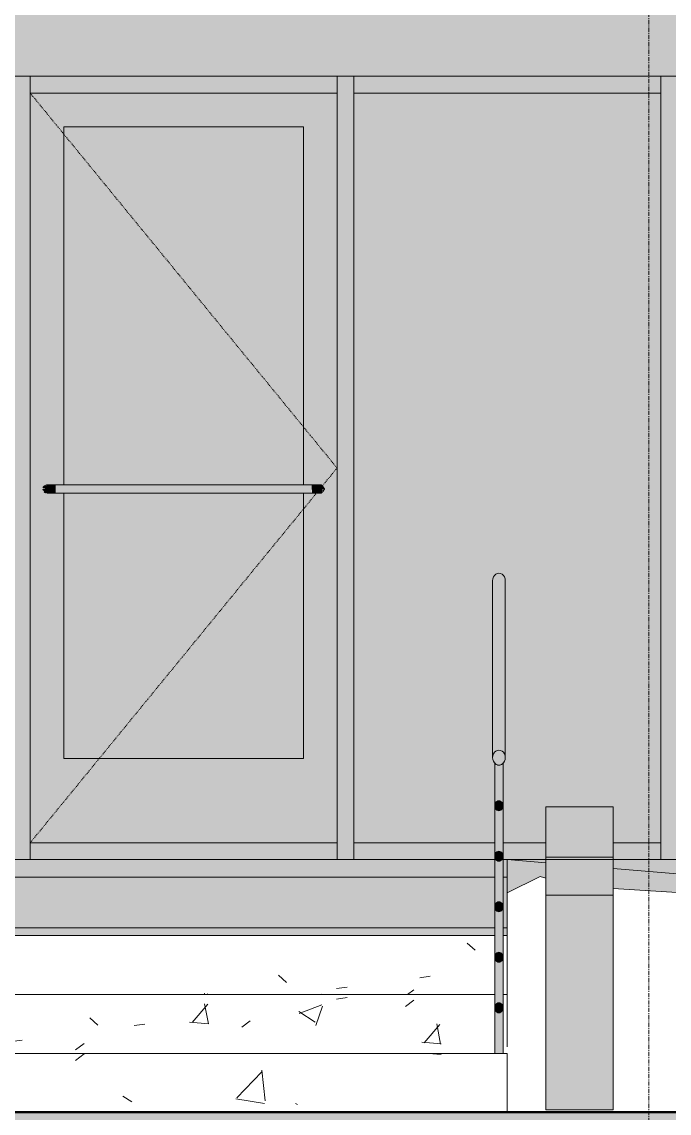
# Model space of a CAD drawing. Header units: inches. Extents: x 1750 to 8392, y -264 to 660.
# Drawn here: x 5648.3 to 5725.1, y -30.1 to 99.5 of the extents above; entities that cross this region are included whole.
import ezdxf

# ---------------------------------------------------------------- set-up
doc = ezdxf.new("R2010")
doc.units = ezdxf.units.IN
doc.header["$MEASUREMENT"] = 0
doc.linetypes.add('Dash 1_16_', pattern=[0.125, 0.0625, -0.0625])
doc.linetypes.add('Grid Line 1_2_', pattern=[0.875, 0.5, -0.125, 0.125, -0.125])
for name, color, linetype, lineweight in [('0-4', 50, 'Continuous', 5), ('A-DOOR-3', 31, 'Continuous', 9), ('A-DOOR-4', 31, 'Dash 1_16_', 9), ('A-DOOR-FRAM', 31, 'Continuous', 9), ('A-DOOR-GLAZ', 31, 'Continuous', 9), ('A-FLOR-3', 192, 'Continuous', 5), ('A-FLOR-4', 192, 'Continuous', 9), ('A-FLOR-HRAL', 11, 'Continuous', 9), ('A-FLOR-LEVL-1', 51, 'Grid Line 1_2_', 9), ('A-GLAZ-CURT', 52, 'Continuous', 9), ('A-GLAZ-CWMG', 51, 'Continuous', 9), ('A-WALL-2', 113, 'Continuous', 9), ('A-WALL-PATT-1', 111, 'Continuous', 9), ('C-BLDG-PADS-1', 254, 'Continuous', 5), ('C-BLDG-PADS-2', 7, 'Continuous', 9), ('C-TOPO', 7, 'Continuous', 9), ('C-TOPO-1', 250, 'Continuous', 50), ('E-LITE-EQPM', 33, 'Continuous', 9), ('S-FNDN', 32, 'Continuous', 13), ('S-FNDN-1', 32, 'Continuous', 9), ('S-GRID-1', 1, 'Grid Line 1_2_', 9), ('S-STRS', 31, 'Continuous', 9)]:
    doc.layers.add(name, color=color, linetype=linetype, lineweight=lineweight)

# ---------------------------------------------------------------- blocks, each defined once
blk = doc.blocks.new('CTR  - Topography_rvt-2-BUILDING ELEVATION - NORTH')
at = {"layer": 'C-BLDG-PADS-1'}
h = blk.add_hatch(color=256, dxfattribs=at)
h.paths.add_polyline_path([(-11084.93, -21.22), (-11068.59, -20), (-11061.11, -20.3), (-11061.11, -19.81), (-11123.99, -14.58), (-11089.66, -20.42)], flags=0)
h.paths.add_polyline_path([(-11171.57, -10.61), (-11286.42, -1.05), (-11286.42, -3.43), (-11200.11, -9), (-11176.01, -10.36)], flags=0)
h.paths.add_polyline_path([(-11298.99, -3.96), (-11295.09, -2), (-11294.42, -2.2), (-11294.42, -0.38), (-11299.01, 0), (-11298.99, -3.95)], flags=0)
at = {"layer": 'C-TOPO'}
h = blk.add_hatch(dxfattribs=at)
h.set_pattern_fill('FP_53', color=256, style=0, pattern_type=2)
h.set_pattern_definition([(0, (12, 0), (24, 24), [24, -24]), (0, (12, 9), (24, 24), [24, -24]), (0, (12, 18), (24, 24), [24, -24]), (90, (15, 21), (-24, 24), [24, -24]), (90, (24, 21), (-24, 24), [24, -24]), (90, (33, 21), (-24, 24), [24, -24])])
h.paths.add_polyline_path([(-12266.32, -206.56), (-9756.5, -206.56), (-9756.5, -5.97), (-9850.93, -12.8), (-9884.03, -18), (-9993.08, -25.01), (-10043.15, -28.41), (-10085.62, -27.08), (-10085.62, -27.08), (-10090.52, -26.93), (-10093.89, -27.25), (-10098.38, -27.25), (-10127.62, -30), (-10150.81, -29.98), (-10171.39, -29.95), (-10408.3, -27.43), (-10466.25, -27.56), (-10486.95, -27.6), (-10517.54, -27.24), (-10526.34, -27.22), (-10534.89, -27.12), (-10585.35, -27.54), (-10642.59, -27.26), (-10678.15, -26.98), (-10823.04, -29.95), (-10880.28, -30), (-12280.07, -30), (-12280.07, -206.56), (-12266.59, -206.56)], flags=0)
at = {"layer": 'C-BLDG-PADS-2'}
for p, q in [((-11299.01, 0), (-11294.42, -0.38)), ((-11299.01, -1.5), (-11299.01, 0)), ((-11286.42, -1.05), (-11171.57, -10.61))]:
    blk.add_line(p, q, dxfattribs=at)
at = {"layer": 'C-TOPO'}
for p, q in [((-11298.99, -3.96), (-11295.09, -2)), ((-11294.42, -2.2), (-11295.09, -2)), ((-11286.42, -3.43), (-11200.11, -9)), ((-11299.01, -26.48), (-11299.01, -30)), ((-11299.01, -30), (-11299.01, -26.48)), ((-11277.55, -30), (-11369.99, -30)), ((-11332.61, -29.93), (-11332.71, -30))]:
    blk.add_line(p, q, dxfattribs=at)
at = {"layer": 'C-TOPO-1'}
blk.add_line((-11277.55, -30), (-11369.99, -30), dxfattribs=at)
blk = doc.blocks.new('CTR - 1st Phase - Common Walls_rvt-2-BUILDING ELEVATION - NORTH')
at = {"layer": 'A-FLOR-LEVL-1'}
for p, q in [((-12376.81, 0), (-9659.78, 0)), ((-12376.81, -30), (-9659.78, -30))]:
    blk.add_line(p, q, dxfattribs=at)
blk = doc.blocks.new('CTR - 1st Phase -Stairs _ Elevators_rvt-2-BUILDING ELEVATION - NORTH')
at = {"layer": 'A-FLOR-LEVL-1'}
for p, q in [((-12376.81, 0), (-9659.78, 0)), ((-12376.81, -30), (-9659.78, -30))]:
    blk.add_line(p, q, dxfattribs=at)
blk = doc.blocks.new('System Panel - Glazed-2443615-BUILDING ELEVATION - NORTH')
at = {"layer": 'A-GLAZ-CURT'}
blk.add_hatch(color=256, dxfattribs=at).paths.add_polyline_path([(-11317.19, 2), (-11300.49, 2), (-11300.52, 11.48), (-11300.64, 11.67), (-11300.71, 11.88), (-11300.74, 12.34), (-11300.71, 33.34), (-11300.64, 33.56), (-11300.42, 33.83), (-11300.24, 33.94), (-11300.1, 33.98), (-11299.88, 33.98), (-11299.68, 33.91), (-11299.54, 33.81), (-11299.46, 33.74), (-11299.34, 33.56), (-11299.26, 33.34), (-11299.24, 33.11), (-11299.26, 11.88), (-11299.34, 11.67), (-11299.49, 11.4), (-11299.49, 2), (-11294.42, 2), (-11294.42, 6.28), (-11286.42, 6.28), (-11286.42, 2), (-11280.79, 2), (-11280.79, 91), (-11317.19, 91), (-11317.19, 22.68)], flags=0)
blk = doc.blocks.new('Storefront_Entry_Door-_Single_7051 - Store Front Single Door-2468420-BUILDING ELEVATION - NORTH')
at = {"layer": 'A-DOOR-3'}
h = blk.add_hatch(color=256, dxfattribs=at)
h.paths.add_polyline_path([(-11354.04, 44.16), (-11354, 44), (-11353.96, 44), (-11354.02, 44.13)], flags=0)
h.paths.add_polyline_path([(-11353.44, 44), (-11352.59, 44), (-11352.59, 44.48), (-11353.6, 44.47), (-11353.98, 44.26), (-11354.02, 44.15), (-11353.82, 44), (-11353.45, 44)], flags=0)
h.paths.add_polyline_path([(-11354.07, 44), (-11354.04, 44.04), (-11354.07, 44.13), (-11354.09, 44)], flags=0)
for points in [[(-11323.19, 44), (-11322.19, 44), (-11322.19, 44.5), (-11352.59, 44.48), (-11352.59, 44), (-11323.87, 44)], [(-11353.59, 43.5), (-11353.1, 43.53), (-11352.59, 43.52), (-11352.59, 44), (-11354.04, 44), (-11354.04, 43.81), (-11353.94, 43.65), (-11353.91, 43.66), (-11353.63, 43.51), (-11353.6, 43.5)], [(-11352.59, 43.5), (-11322.19, 43.52), (-11322.19, 44), (-11352.59, 44), (-11352.59, 43.52)]]:
    blk.add_hatch(color=256, dxfattribs=at).paths.add_polyline_path(points, flags=0)
h = blk.add_hatch(color=256, dxfattribs=at)
h.paths.add_polyline_path([(-11320.77, 44), (-11320.73, 44), (-11320.73, 44.19), (-11320.83, 44.35), (-11320.95, 44.41), (-11320.83, 44)], flags=0)
h.paths.add_polyline_path([(-11322.03, 44), (-11320.83, 44.01), (-11320.95, 44.41), (-11321.26, 44.49), (-11321.54, 44.5), (-11322.19, 44.48), (-11322.19, 44)], flags=0)
h = blk.add_hatch(color=256, dxfattribs=at)
h.paths.add_polyline_path([(-11320.95, 43.59), (-11320.91, 43.59), (-11320.75, 43.75), (-11320.7, 43.87), (-11320.77, 44), (-11320.83, 44), (-11320.92, 43.68)], flags=0)
h.paths.add_polyline_path([(-11322.19, 43.5), (-11321.86, 43.51), (-11321.1, 43.53), (-11320.95, 43.59), (-11320.89, 44), (-11322.19, 44), (-11322.15, 43.52)], flags=0)
at = {"layer": 'A-DOOR-FRAM'}
h = blk.add_hatch(color=256, dxfattribs=at)
h.paths.add_polyline_path([(-11319.19, 2), (-11319.19, 91), (-11355.59, 91), (-11355.59, 2), (-11323.19, 2)], flags=0)
h.paths.add_polyline_path([(-11353.92, 43.66), (-11353.94, 43.98), (-11353.92, 43.67)], flags=0)
h.paths.add_polyline_path([(-11354.04, 44.16), (-11353.91, 44), (-11353.92, 44.04), (-11354.02, 44.15)], flags=0)
h.paths.add_polyline_path([(-11333.73, 12), (-11351.59, 12), (-11351.59, 43.5), (-11353.74, 43.53), (-11354.04, 43.79), (-11354.07, 43.87), (-11354.09, 44), (-11354.04, 44.06), (-11354.04, 44.16), (-11353.88, 44.38), (-11353.77, 44.41), (-11353.75, 44.39), (-11353.59, 44.48), (-11352.59, 44.5), (-11351.59, 44.5), (-11351.59, 87), (-11323.19, 87), (-11323.19, 44.5), (-11321.09, 44.46), (-11320.82, 44.34), (-11320.7, 44.13), (-11320.73, 44), (-11320.73, 43.81), (-11320.83, 43.65), (-11321.01, 43.57), (-11321.27, 43.51), (-11321.53, 43.5), (-11322.19, 43.5), (-11323.19, 43.5), (-11323.19, 12)], flags=0)
h.paths.add_polyline_path([(-11322.19, 43.52), (-11322.05, 43.57), (-11322.08, 43.56)], flags=0)
at = {"layer": 'A-DOOR-GLAZ'}
h = blk.add_hatch(color=256, dxfattribs=at)
h.paths.add_polyline_path([(-11333.73, 12), (-11323.19, 12), (-11323.19, 43.5), (-11351.59, 43.5), (-11351.59, 12)], flags=0)
h.paths.add_polyline_path([(-11351.59, 44.5), (-11323.19, 44.5), (-11323.19, 87), (-11351.59, 87), (-11351.59, 45.61)], flags=0)
at = {"layer": 'A-DOOR-3'}
for p, q in [((-11322.19, 44.5), (-11352.59, 44.5)), ((-11352.59, 43.5), (-11322.19, 43.5))]:
    blk.add_line(p, q, dxfattribs=at)
at = {"layer": 'A-DOOR-3', "flags": 128}
for points in [[(-11352.59, 44.5), (-11352.63, 44.5), (-11352.67, 44.5), (-11352.71, 44.5), (-11352.75, 44.5), (-11352.78, 44.5), (-11352.82, 44.5), (-11352.86, 44.5), (-11352.9, 44.5), (-11352.94, 44.5), (-11352.98, 44.5), (-11353.01, 44.5), (-11353.05, 44.5), (-11353.08, 44.5), (-11353.12, 44.5), (-11353.15, 44.5), (-11353.18, 44.5), (-11353.22, 44.5), (-11353.25, 44.5), (-11353.28, 44.5), (-11353.3, 44.5), (-11353.33, 44.5), (-11353.36, 44.5), (-11353.38, 44.5), (-11353.41, 44.5), (-11353.43, 44.5), (-11353.45, 44.5), (-11353.47, 44.5), (-11353.49, 44.5), (-11353.5, 44.5), (-11353.52, 44.5), (-11353.53, 44.5), (-11353.54, 44.5), (-11353.55, 44.5), (-11353.56, 44.5), (-11353.57, 44.5), (-11353.58, 44.5), (-11353.58, 44.5), (-11353.58, 44.5), (-11353.59, 44.5)], [(-11321.19, 44.5), (-11321.19, 44.5), (-11321.19, 44.5), (-11321.2, 44.5), (-11321.2, 44.5), (-11321.21, 44.5), (-11321.22, 44.5), (-11321.23, 44.5), (-11321.24, 44.5), (-11321.25, 44.5), (-11321.27, 44.5), (-11321.28, 44.5), (-11321.3, 44.5), (-11321.32, 44.5), (-11321.34, 44.5), (-11321.36, 44.5), (-11321.39, 44.5), (-11321.41, 44.5), (-11321.44, 44.5), (-11321.46, 44.5), (-11321.49, 44.5), (-11321.52, 44.5), (-11321.55, 44.5), (-11321.58, 44.5), (-11321.61, 44.5), (-11321.65, 44.5), (-11321.68, 44.5), (-11321.72, 44.5), (-11321.75, 44.5), (-11321.79, 44.5), (-11321.83, 44.5), (-11321.86, 44.5), (-11321.9, 44.5), (-11321.94, 44.5), (-11321.98, 44.5), (-11322.02, 44.5), (-11322.06, 44.5), (-11322.1, 44.5), (-11322.14, 44.5), (-11322.18, 44.5), (-11322.19, 44.5)], [(-11353.59, 43.5), (-11353.59, 43.5), (-11353.58, 43.5), (-11353.58, 43.5), (-11353.57, 43.5), (-11353.57, 43.5), (-11353.56, 43.5), (-11353.55, 43.5), (-11353.54, 43.5), (-11353.52, 43.5), (-11353.51, 43.5), (-11353.49, 43.5), (-11353.47, 43.5), (-11353.45, 43.5), (-11353.43, 43.5), (-11353.41, 43.5), (-11353.39, 43.5), (-11353.36, 43.5), (-11353.34, 43.5), (-11353.31, 43.5), (-11353.28, 43.5), (-11353.25, 43.5), (-11353.22, 43.5), (-11353.19, 43.5), (-11353.16, 43.5), (-11353.13, 43.5), (-11353.09, 43.5), (-11353.06, 43.5), (-11353.02, 43.5), (-11352.99, 43.5), (-11352.95, 43.5), (-11352.91, 43.5), (-11352.87, 43.5), (-11352.83, 43.5), (-11352.8, 43.5), (-11352.76, 43.5), (-11352.72, 43.5), (-11352.68, 43.5), (-11352.64, 43.5), (-11352.6, 43.5), (-11352.59, 43.5)], [(-11322.19, 43.5), (-11322.15, 43.5), (-11322.11, 43.5), (-11322.07, 43.5), (-11322.03, 43.5), (-11321.99, 43.5), (-11321.95, 43.5), (-11321.91, 43.5), (-11321.87, 43.5), (-11321.84, 43.5), (-11321.8, 43.5), (-11321.76, 43.5), (-11321.73, 43.5), (-11321.69, 43.5), (-11321.66, 43.5), (-11321.62, 43.5), (-11321.59, 43.5), (-11321.56, 43.5), (-11321.53, 43.5), (-11321.5, 43.5), (-11321.47, 43.5), (-11321.44, 43.5), (-11321.42, 43.5), (-11321.39, 43.5), (-11321.37, 43.5), (-11321.35, 43.5), (-11321.33, 43.5), (-11321.31, 43.5), (-11321.29, 43.5), (-11321.27, 43.5), (-11321.26, 43.5), (-11321.24, 43.5), (-11321.23, 43.5), (-11321.22, 43.5), (-11321.21, 43.5), (-11321.2, 43.5), (-11321.2, 43.5), (-11321.19, 43.5), (-11321.19, 43.5), (-11321.19, 43.5)]]:
    blk.add_lwpolyline(points, dxfattribs=at)
at = {"layer": 'A-DOOR-3'}
for centre, start, end in [((-11353.59, 44), 73.7912, 165), ((-11321.19, 44), 60, 90), ((-11321.19, 44), 0, 15), ((-11353.59, 44), 180, 195), ((-11353.59, 44), 225, 255), ((-11321.19, 44), 270, 300), ((-11321.19, 44), 345, 0)]:
    blk.add_arc(centre, 0.5, start, end, dxfattribs=at)
at = {"layer": 'A-DOOR-4'}
for p, q in [((-11319.19, 46.5), (-11355.59, 91)), ((-11355.59, 2), (-11319.19, 46.5))]:
    blk.add_line(p, q, dxfattribs=at)
at = {"layer": 'A-DOOR-FRAM'}
for p, q in [((-11351.59, 44.5), (-11351.59, 87)), ((-11351.59, 87), (-11323.19, 87)), ((-11323.19, 87), (-11323.19, 44.5)), ((-11351.59, 12), (-11351.59, 43.5)), ((-11323.19, 43.5), (-11323.19, 12)), ((-11323.19, 12), (-11351.59, 12))]:
    blk.add_line(p, q, dxfattribs=at)
blk = doc.blocks.new('Rectangular Mullion - 2_ x 4_ rectangular-1900522-BUILDING ELEVATION - NORTH')
at = {"layer": 'A-GLAZ-CWMG'}
blk.add_hatch(color=256, dxfattribs=at).paths.add_polyline_path([(-11333.73, 0), (-11319.19, 0), (-11319.19, 2), (-11355.59, 2), (-11355.59, 0), (-11351.59, 0)], flags=0)
for p, q in [((-11355.59, 0), (-11355.59, 2)), ((-11355.59, 2), (-11319.19, 2)), ((-11319.19, 2), (-11319.19, 0))]:
    blk.add_line(p, q, dxfattribs=at)
blk = doc.blocks.new('Rectangular Mullion - 2_ x 4_ rectangular-V38-BUILDING ELEVATION - NORTH')
at = {"layer": 'A-GLAZ-CWMG'}
h = blk.add_hatch(color=256, dxfattribs=at)
h.paths.add_polyline_path([(-11284.44, 0), (-11280.79, 0), (-11280.79, 2), (-11286.42, 2), (-11286.42, 0)], flags=0)
h.paths.add_polyline_path([(-11317.19, 0), (-11300.49, 0), (-11300.49, 2), (-11317.19, 2)], flags=0)
h.paths.add_polyline_path([(-11299.49, 0), (-11294.42, 0), (-11294.42, 2), (-11299.49, 2), (-11299.49, 0.25)], flags=0)
for p, q in [((-11317.19, 0), (-11317.19, 2)), ((-11317.19, 2), (-11300.49, 2)), ((-11299.49, 2), (-11294.42, 2)), ((-11286.42, 2), (-11280.79, 2)), ((-11280.79, 2), (-11280.79, 0))]:
    blk.add_line(p, q, dxfattribs=at)
blk = doc.blocks.new('Rectangular Mullion - 2_ x 4_ rectangular-1900519-BUILDING ELEVATION - NORTH')
at = {"layer": 'A-GLAZ-CWMG'}
blk.add_hatch(color=256, dxfattribs=at).paths.add_polyline_path([(-11280.79, 91), (-11280.79, 93), (-11317.19, 93), (-11317.19, 91)], flags=0)
for p, q in [((-11317.19, 91), (-11317.19, 93)), ((-11280.79, 93), (-11280.79, 91)), ((-11280.79, 91), (-11317.19, 91))]:
    blk.add_line(p, q, dxfattribs=at)
blk = doc.blocks.new('Rectangular Mullion - 2_ x 4_ rectangular-2441789-BUILDING ELEVATION - NORTH')
at = {"layer": 'A-GLAZ-CWMG'}
blk.add_hatch(color=256, dxfattribs=at).paths.add_polyline_path([(-11317.19, 0), (-11317.19, 93), (-11319.19, 93), (-11319.19, 0)], flags=0)
for p, q in [((-11319.19, 93), (-11319.19, 0)), ((-11317.19, 93), (-11317.19, 0))]:
    blk.add_line(p, q, dxfattribs=at)
blk = doc.blocks.new('Pathway_Cooper_McGraw-Edison _BSC-BRC_Round - Pathway_Cooper_McGraw-Edison _BSC-BRC_Round-V48-BUILDING ELEVATION - NORTH')
at = {"layer": 'E-LITE-EQPM'}
for points in [[(-12122.18, 0.28), (-12121.15, 0.28), (-12121.15, 6.28), (-12125.15, 6.28), (-12125.15, 0.28), (-12122.35, 0.28)], [(-12120.11, 0.28), (-12117.15, 0.28), (-12117.15, 6.28), (-12121.15, 6.28), (-12121.15, 0.28)], [(-12125.15, -4.22), (-12121.15, -4.22), (-12121.15, 0.28), (-12125.15, 0.28), (-12125.15, -0.24)], [(-12117.68, -4.22), (-12117.15, -4.22), (-12117.15, 0.28), (-12121.15, 0.28), (-12121.15, -4.22), (-12118.32, -4.22)], [(-12125.15, -29.72), (-12121.15, -29.72), (-12121.15, -4.22), (-12125.15, -4.22), (-12125.15, -23.17)], [(-12117.15, -29.72), (-12117.15, -4.22), (-12121.15, -4.22), (-12121.15, -29.72), (-12117.28, -29.72)]]:
    blk.add_hatch(color=256, dxfattribs=at).paths.add_polyline_path(points, flags=0)
for p, q in [((-12125.15, 6.28), (-12125.15, 0.28)), ((-12125.15, 6.28), (-12121.15, 6.28)), ((-12121.15, 6.28), (-12117.15, 6.28)), ((-12117.15, 0.28), (-12117.15, 6.28)), ((-12121.15, 0.28), (-12125.15, 0.28)), ((-12125.15, 0.28), (-12125.15, -4.22)), ((-12125.15, 0.28), (-12121.15, 0.28)), ((-12117.15, 0.28), (-12121.15, 0.28)), ((-12121.15, 0.28), (-12117.15, 0.28)), ((-12117.15, -4.22), (-12117.15, 0.28)), ((-12121.15, -4.22), (-12125.15, -4.22)), ((-12125.15, -4.22), (-12125.15, -29.72)), ((-12125.15, -4.22), (-12121.15, -4.22)), ((-12117.15, -4.22), (-12121.15, -4.22)), ((-12121.15, -4.22), (-12117.15, -4.22)), ((-12117.15, -29.72), (-12117.15, -4.22)), ((-12121.15, -29.72), (-12125.15, -29.72)), ((-12117.15, -29.72), (-12121.15, -29.72))]:
    blk.add_line(p, q, dxfattribs=at)
blk = doc.blocks.new('Railing - 1_-2462065-BUILDING ELEVATION - NORTH')
at = {"layer": 'A-FLOR-HRAL'}
h = blk.add_hatch(color=256, dxfattribs=at)
h.paths.add_polyline_path([(-11300.49, -23), (-11299.49, -23), (-11299.51, -17.75), (-11299.64, -18.01), (-11299.86, -18.17), (-11299.97, -18.17), (-11300.01, -18.17), (-11300.12, -18.17), (-11300.34, -18.01), (-11300.47, -17.75), (-11300.49, -17.75), (-11300.49, -22.42)], flags=0)
h.paths.add_polyline_path([(-11300.49, -17.27), (-11300.43, -17.14), (-11300.34, -17.07), (-11299.97, -17), (-11299.73, -17.04), (-11299.58, -17.12), (-11299.5, -17.22), (-11299.49, -17.27), (-11299.51, -11.75), (-11299.64, -12.01), (-11299.86, -12.17), (-11300.2, -12.13), (-11300.34, -12.01), (-11300.47, -11.74), (-11300.49, -11.89), (-11300.49, -16)], flags=0)
h.paths.add_polyline_path([(-11300.49, -11.27), (-11300.42, -11.13), (-11300.24, -11.03), (-11299.86, -11), (-11299.55, -11.15), (-11299.51, -11.17), (-11299.49, -11.17), (-11299.51, -5.77), (-11299.64, -6.01), (-11299.86, -6.17), (-11300.17, -6.14), (-11300.34, -6.01), (-11300.47, -5.75), (-11300.49, -5.97), (-11300.49, -11.17)], flags=0)
h.paths.add_polyline_path([(-11300.49, -5.27), (-11300.42, -5.13), (-11300.23, -5.03), (-11299.86, -5), (-11299.55, -5.14), (-11299.49, -5.27), (-11299.52, 0.21), (-11299.64, -0.01), (-11299.86, -0.17), (-11300.15, -0.15), (-11300.34, -0.01), (-11300.47, 0.25), (-11300.49, 0.25), (-11300.49, -5.11)], flags=0)
h.paths.add_polyline_path([(-11300.49, 0.73), (-11300.42, 0.87), (-11300.21, 0.98), (-11299.86, 0.99), (-11299.55, 0.86), (-11299.49, 0.73), (-11299.53, 6.18), (-11299.64, 5.99), (-11299.87, 5.83), (-11300.19, 5.87), (-11300.34, 5.99), (-11300.47, 6.25), (-11300.49, 6.11), (-11300.49, 2)], flags=0)
h.paths.add_polyline_path([(-11300.49, 6.73), (-11300.42, 6.87), (-11300.24, 6.97), (-11299.88, 6.99), (-11299.72, 6.96), (-11299.51, 6.83), (-11299.49, 6.83), (-11299.51, 11.43), (-11299.74, 11.27), (-11299.99, 11.22), (-11300.3, 11.29), (-11300.49, 11.4), (-11300.49, 6.83)], flags=0)
blk.add_hatch(color=256, dxfattribs=at).paths.add_polyline_path([(-11300.3, 11.29), (-11300.34, 11.33), (-11300.34, 11.32)], flags=0)
for p, q in [((-11300.49, 11.54), (-11300.49, -23)), ((-11299.49, -23), (-11299.49, 11.54))]:
    blk.add_line(p, q, dxfattribs=at)
at = {"layer": 'A-FLOR-HRAL', "flags": 128}
for points in [[(-11300.21, 11.25), (-11300.3, 11.29), (-11300.44, 11.4)], [(-11300.04, 11.22), (-11300.1, 11.23), (-11300.17, 11.24)], [(-11299.81, 11.24), (-11299.88, 11.23), (-11299.94, 11.22)], [(-11299.54, 11.4), (-11299.68, 11.29), (-11299.77, 11.25)]]:
    blk.add_lwpolyline(points, dxfattribs=at)
blk = doc.blocks.new('Railing - Railing-2462165-BUILDING ELEVATION - NORTH')
at = {"layer": 'A-FLOR-HRAL'}
for points in [[(-11300.49, 6.41), (-11300.42, 6.7), (-11300.24, 6.92), (-11299.99, 7), (-11299.74, 6.92), (-11299.56, 6.7), (-11299.49, 6.41), (-11299.53, 6.83), (-11299.99, 7.01), (-11300.37, 6.9), (-11300.47, 6.83), (-11300.49, 6.56)], [(-11300.08, 5.83), (-11299.79, 5.87), (-11299.64, 5.99), (-11299.51, 6.25), (-11299.51, 6.57), (-11299.64, 6.83), (-11299.86, 6.98), (-11300.18, 6.95), (-11300.34, 6.83), (-11300.47, 6.56), (-11300.47, 6.25), (-11300.34, 5.99), (-11300.11, 5.83)], [(-11299.49, 0.41), (-11299.52, 0.83), (-11299.96, 1), (-11300.14, 0.99), (-11300.35, 0.92), (-11300.48, 0.8), (-11300.49, 0.56), (-11300.46, 0.61), (-11300.34, 0.83), (-11300.12, 0.98), (-11299.86, 0.98), (-11299.64, 0.83), (-11299.51, 0.56), (-11299.5, 0.51)], [(-11299.99, -0.17), (-11299.83, -0.15), (-11299.64, -0.01), (-11299.51, 0.25), (-11299.51, 0.56), (-11299.64, 0.83), (-11299.86, 0.98), (-11300.21, 0.94), (-11300.34, 0.83), (-11300.47, 0.56), (-11300.47, 0.25), (-11300.34, -0.01), (-11300.12, -0.17), (-11300.01, -0.17)], [(-11299.49, -5.59), (-11299.52, -5.17), (-11299.93, -5), (-11300.12, -5), (-11300.42, -5.14), (-11300.49, -5.27), (-11300.46, -5.42), (-11300.34, -5.17), (-11300.12, -5.02), (-11299.86, -5.02), (-11299.64, -5.17), (-11299.51, -5.44), (-11299.49, -5.55)], [(-11300.12, -6.17), (-11299.81, -6.14), (-11299.64, -6.01), (-11299.51, -5.75), (-11299.51, -5.44), (-11299.64, -5.17), (-11299.86, -5.02), (-11300.17, -5.04), (-11300.34, -5.17), (-11300.47, -5.44), (-11300.47, -5.75), (-11300.34, -6.01), (-11300.17, -6.14)], [(-11300.49, -11.59), (-11300.42, -11.3), (-11300.24, -11.08), (-11299.99, -11), (-11299.74, -11.08), (-11299.56, -11.3), (-11299.49, -11.44), (-11299.51, -11.17), (-11299.86, -11), (-11300.26, -11.05), (-11300.42, -11.14), (-11300.49, -11.3), (-11300.49, -11.44)], [(-11299.86, -12.17), (-11299.64, -12.01), (-11299.51, -11.74), (-11299.51, -11.44), (-11299.64, -11.17), (-11299.86, -11.02), (-11300.19, -11.06), (-11300.34, -11.17), (-11300.47, -11.44), (-11300.47, -11.75), (-11300.34, -12.01), (-11300.12, -12.17), (-11299.95, -12.17)], [(-11299.49, -17.59), (-11299.51, -17.17), (-11299.86, -17), (-11300.25, -17.04), (-11300.4, -17.12), (-11300.48, -17.22), (-11300.49, -17.44), (-11300.47, -17.44), (-11300.34, -17.17), (-11300.12, -17.02), (-11299.86, -17.02), (-11299.64, -17.17), (-11299.51, -17.44), (-11299.5, -17.52)], [(-11300.12, -18.17), (-11300.01, -18.15), (-11299.97, -18.17), (-11299.86, -18.17), (-11299.64, -18.01), (-11299.51, -17.75), (-11299.51, -17.44), (-11299.64, -17.17), (-11299.86, -17.02), (-11300.12, -17.02), (-11300.34, -17.17), (-11300.47, -17.44), (-11300.47, -17.75), (-11300.34, -18.01), (-11300.22, -18.12)]]:
    blk.add_hatch(color=256, dxfattribs=at).paths.add_polyline_path(points, flags=0)
for p, q in [((-11300.49, 7.55), (-11300.49, 6.41)), ((-11299.49, 6.41), (-11299.49, 7.55)), ((-11300.49, 1.55), (-11300.49, 0.41)), ((-11299.49, 0.41), (-11299.49, 1.55)), ((-11300.49, -4.45), (-11300.49, -5.59)), ((-11299.49, -5.59), (-11299.49, -4.45)), ((-11300.49, -10.44), (-11300.49, -11.59)), ((-11299.49, -11.59), (-11299.49, -10.44)), ((-11300.49, -16.44), (-11300.49, -17.59)), ((-11299.49, -17.59), (-11299.49, -16.44))]:
    blk.add_line(p, q, dxfattribs=at)
at = {"layer": 'A-FLOR-HRAL', "flags": 128}
for points in [[(-11299.49, 6.41), (-11299.51, 6.56), (-11299.56, 6.7), (-11299.64, 6.83), (-11299.74, 6.92), (-11299.86, 6.98), (-11299.99, 7), (-11300.12, 6.98), (-11300.24, 6.92), (-11300.34, 6.83), (-11300.42, 6.7), (-11300.47, 6.56), (-11300.49, 6.41)], [(-11300.49, 6.41), (-11300.47, 6.25), (-11300.42, 6.11), (-11300.34, 5.99), (-11300.24, 5.89), (-11300.12, 5.83), (-11299.99, 5.81), (-11299.86, 5.83), (-11299.74, 5.89), (-11299.64, 5.99), (-11299.56, 6.11), (-11299.51, 6.25), (-11299.49, 6.41)], [(-11299.49, 0.41), (-11299.51, 0.56), (-11299.56, 0.7), (-11299.64, 0.83), (-11299.74, 0.92), (-11299.86, 0.98), (-11299.99, 1), (-11300.12, 0.98), (-11300.24, 0.92), (-11300.34, 0.83), (-11300.42, 0.7), (-11300.47, 0.56), (-11300.49, 0.41)], [(-11300.49, 0.41), (-11300.47, 0.25), (-11300.42, 0.11), (-11300.34, -0.01), (-11300.24, -0.11), (-11300.12, -0.17), (-11299.99, -0.19), (-11299.86, -0.17), (-11299.74, -0.11), (-11299.64, -0.01), (-11299.56, 0.11), (-11299.51, 0.25), (-11299.49, 0.41)], [(-11299.49, -5.59), (-11299.51, -5.44), (-11299.56, -5.3), (-11299.64, -5.17), (-11299.74, -5.08), (-11299.86, -5.02), (-11299.99, -5), (-11300.12, -5.02), (-11300.24, -5.08), (-11300.34, -5.17), (-11300.42, -5.3), (-11300.47, -5.44), (-11300.49, -5.59)], [(-11300.49, -5.59), (-11300.47, -5.75), (-11300.42, -5.89), (-11300.34, -6.01), (-11300.24, -6.11), (-11300.12, -6.17), (-11299.99, -6.19), (-11299.86, -6.17), (-11299.74, -6.11), (-11299.64, -6.01), (-11299.56, -5.89), (-11299.51, -5.75), (-11299.49, -5.59)], [(-11299.49, -11.59), (-11299.51, -11.44), (-11299.56, -11.3), (-11299.64, -11.17), (-11299.74, -11.08), (-11299.86, -11.02), (-11299.99, -11), (-11300.12, -11.02), (-11300.24, -11.08), (-11300.34, -11.17), (-11300.42, -11.3), (-11300.47, -11.44), (-11300.49, -11.59)], [(-11300.49, -11.59), (-11300.47, -11.75), (-11300.42, -11.89), (-11300.34, -12.01), (-11300.24, -12.11), (-11300.12, -12.17), (-11299.99, -12.19), (-11299.86, -12.17), (-11299.74, -12.11), (-11299.64, -12.01), (-11299.56, -11.89), (-11299.51, -11.75), (-11299.49, -11.59)], [(-11299.49, -17.59), (-11299.51, -17.44), (-11299.56, -17.3), (-11299.64, -17.17), (-11299.74, -17.08), (-11299.86, -17.02), (-11299.99, -17), (-11300.12, -17.02), (-11300.24, -17.08), (-11300.34, -17.17), (-11300.42, -17.3), (-11300.47, -17.44), (-11300.49, -17.59)], [(-11300.49, -17.59), (-11300.47, -17.75), (-11300.42, -17.89), (-11300.34, -18.01), (-11300.24, -18.11), (-11300.12, -18.17), (-11299.99, -18.19), (-11299.86, -18.17), (-11299.74, -18.11), (-11299.64, -18.01), (-11299.56, -17.89), (-11299.51, -17.75), (-11299.49, -17.59)]]:
    blk.add_lwpolyline(points, dxfattribs=at)
blk.add_blockref('Railing - 1_-2462065-BUILDING ELEVATION - NORTH', (0, 0))
blk = doc.blocks.new('Top Rail Type - Top Rail_Internal_-2462175-BUILDING ELEVATION - NORTH')
at = {"layer": 'A-FLOR-HRAL'}
for points in [[(-11299.24, 12.11), (-11299.26, 33.34), (-11299.34, 33.56), (-11299.56, 33.83), (-11299.74, 33.94), (-11299.88, 33.98), (-11300.1, 33.98), (-11300.3, 33.91), (-11300.44, 33.81), (-11300.52, 33.74), (-11300.64, 33.56), (-11300.71, 33.34), (-11300.74, 33.11), (-11300.71, 12.34), (-11300.64, 12.56), (-11300.42, 12.83), (-11300.24, 12.94), (-11300.05, 12.99), (-11299.88, 12.98), (-11299.68, 12.91), (-11299.54, 12.81), (-11299.46, 12.74), (-11299.34, 12.56), (-11299.26, 12.34)], [(-11299.99, 11.22), (-11299.68, 11.31), (-11299.51, 11.43), (-11299.46, 11.48), (-11299.34, 11.67), (-11299.26, 11.88), (-11299.24, 12.11), (-11299.26, 12.34), (-11299.34, 12.56), (-11299.56, 12.83), (-11299.74, 12.94), (-11299.93, 12.99), (-11300.12, 12.98), (-11300.3, 12.91), (-11300.48, 12.78), (-11300.52, 12.74), (-11300.64, 12.56), (-11300.71, 12.34), (-11300.74, 12.11), (-11300.71, 11.88), (-11300.64, 11.67), (-11300.42, 11.39), (-11300.24, 11.28), (-11300.04, 11.23)]]:
    blk.add_hatch(color=256, dxfattribs=at).paths.add_polyline_path(points, flags=0)
for p, q in [((-11300.74, 33.11), (-11300.74, 12.11)), ((-11299.24, 12.11), (-11299.24, 33.11))]:
    blk.add_line(p, q, dxfattribs=at)
at = {"layer": 'A-FLOR-HRAL', "flags": 128}
for points in [[(-11300.74, 33.11), (-11300.71, 33.34), (-11300.64, 33.56), (-11300.52, 33.74), (-11300.36, 33.88), (-11300.18, 33.97), (-11299.99, 34), (-11299.8, 33.97), (-11299.61, 33.88), (-11299.46, 33.74), (-11299.34, 33.56), (-11299.26, 33.34), (-11299.24, 33.11)], [(-11299.24, 12.11), (-11299.26, 12.34), (-11299.34, 12.56), (-11299.46, 12.74), (-11299.61, 12.88), (-11299.8, 12.97), (-11299.99, 13), (-11300.18, 12.97), (-11300.36, 12.88), (-11300.52, 12.74), (-11300.64, 12.56), (-11300.71, 12.34), (-11300.74, 12.11)], [(-11300.74, 12.11), (-11300.71, 11.88), (-11300.64, 11.67), (-11300.52, 11.48), (-11300.36, 11.34), (-11300.18, 11.25), (-11299.99, 11.22), (-11299.8, 11.25), (-11299.61, 11.34), (-11299.46, 11.48), (-11299.34, 11.67), (-11299.26, 11.88), (-11299.24, 12.11)]]:
    blk.add_lwpolyline(points, dxfattribs=at)

msp = doc.modelspace()

# ---------------------------------------------------------------- hatches: boundary and pattern name
at = {"layer": 'A-FLOR-3'}
h = msp.add_hatch(color=256, dxfattribs=at)
h.paths.add_polyline_path([(5671.1469, -2.0792), (5704.3892, -2.0792), (5704.3892, -0.5521), (5571.3892, -0.5521), (5571.3892, -2.0792), (5609.8892, -2.0792)], flags=0)
h.paths.add_polyline_path([(5705.8642, -2.0792), (5705.8642, -0.5521), (5705.3892, -0.5521), (5705.3892, -2.0792), (5705.6489, -2.0792)], flags=0)
h.paths.add_polyline_path([(5569.8892, -2.0792), (5570.3892, -2.0792), (5570.3892, -0.5521), (5569.8892, -0.5521), (5569.8892, -1.0943)], flags=0)
h = msp.add_hatch(color=256, dxfattribs=at)
h.paths.add_polyline_path([(5690.8624, -8.0805), (5704.3892, -8.0805), (5704.3892, -2.0792), (5571.3892, -2.0792), (5571.3892, -8.0805), (5672.1713, -8.0805)], flags=0)
h.paths.add_polyline_path([(5570.3892, -8.0805), (5570.3892, -2.0792), (5569.8892, -2.0792), (5569.8892, -8.0805)], flags=0)
h.paths.add_polyline_path([(5705.3892, -8.0805), (5705.8892, -8.0805), (5705.8642, -2.0792), (5705.3892, -2.0792), (5705.3892, -5.9739)], flags=0)
at = {"layer": 'A-WALL-PATT-1'}
h = msp.add_hatch(dxfattribs=at)
h.set_pattern_fill('FP_67', color=256, style=0, pattern_type=2)
h.set_pattern_definition([(0, (5577.8896, -29.2), (0, 4), []), (90, (5577.89, -29.2), (-8, 8), [4, -28]), (90, (5593.89, -25.2), (-8, 8), [4, -28])])
h.paths.add_polyline_path([(6038.6892, 75.5), (6065.4557, 68.4979), (6040.8114, 74.9438)], flags=0)
h.paths.add_polyline_path([(5991.7642, -16), (5991.7642, 36), (5994.2642, 36), (5994.2642, 84.875), (6032.2892, 84.875), (6032.2892, 73.832), (6038.6892, 75.5), (6077.6892, 65.2384), (6077.6892, 56.8187), (6053.1476, 68.5291), (6077.5801, 56.7493), (6054.9527, 50.7957), (6041.4126, 71.2901), (6054.6892, 50.767), (6032.2892, 50.767), (6032.2892, 36), (6109.0892, 36), (6109.0892, 84.875), (6147.1142, 84.875), (6147.1142, 0.5), (6130.4142, 0.5), (6130.4142, -0.75), (6181.5876, -0.7106), (6184.3892, -0.2429), (6184.3559, 10.5729), (6184.2397, 10.7422), (6184.1648, 10.9444), (6184.1392, 11.3823), (6184.1648, 35.3785), (6184.2397, 35.5807), (6184.3589, 35.7544), (6184.5142, 35.8877), (6184.6951, 35.9714), (6184.8892, 36), (6185.0833, 35.9714), (6185.2642, 35.8877), (6185.4196, 35.7544), (6185.5387, 35.5807), (6185.6137, 35.3785), (6185.6392, 35.1615), (6185.6137, 10.9444), (6185.5387, 10.7422), (6185.3892, 10.4645), (6185.3892, -0.0826), (6185.8892, 0), (6781.0896, 0), (6781.3804, -0.75), (6781.5892, -0.7178), (6781.5559, 10.5729), (6781.4397, 10.7422), (6781.3648, 10.9444), (6781.3392, 11.3785), (6781.3648, 35.3785), (6781.4397, 35.5807), (6781.5589, 35.7544), (6781.7142, 35.8877), (6781.8951, 35.9714), (6782.0892, 36), (6782.2833, 35.9714), (6782.4642, 35.8877), (6782.6196, 35.7544), (6782.7387, 35.5807), (6782.8137, 35.3785), (6782.8392, 35.1615), (6782.8137, 10.9444), (6782.7387, 10.7422), (6782.5892, 10.4588), (6782.5892, -0.75), (6836.5642, -0.75), (6836.5642, 0.5), (6800.4767, 0.5), (6800.4767, 84.875), (6838.5017, 84.875), (6838.5017, 36), (6838.8767, 36), (6838.8767, 84.875), (6876.9017, 84.875), (6876.9017, 36), (6915.4892, 36), (6915.4892, 84.875), (6953.5142, 84.875), (6953.5142, 70.3901), (6973.0892, 75.5), (6995.7892, 69.5678), (6995.7892, 108.375), (5577.8892, 108.375), (5577.8892, -0.5521), (5704.3892, -0.5521), (5704.3892, 0), (5609.8892, 0), (5609.8892, 93), (5840.2892, 93), (5840.2892, 0), (5718.4591, 0), (5718.4591, -1.0489), (5753.8945, -4), (5777.9097, -4), (5922.0005, -16), (5986.5939, -16)], flags=0)
h.paths.add_polyline_path([(5705.8642, 0), (5710.4591, -0.3827), (5710.4591, 0)], flags=0)
h.paths.add_polyline_path([(5705.3892, -0.5521), (5705.8642, -0.5521), (5705.8642, 0), (5705.3892, 0), (5705.3892, -0.3011)], flags=0)
h.paths.add_polyline_path([(5974.5392, 0.5), (5936.5142, 0.5), (5936.5142, 84.875), (5974.5392, 84.875), (5974.5392, 22.6811)], flags=0)
h.paths.add_polyline_path([(6188.6771, 0.5), (6185.8892, 0.5), (6185.8892, 84.875), (6223.9142, 84.875), (6223.9142, 0.5), (6193.606, 0.5)], flags=0)
h.paths.add_polyline_path([(6339.6767, 0.5), (6339.6767, 84.875), (6377.7017, 84.875), (6377.7017, 0.5), (6365.9213, 0.5)], flags=0)
h.paths.add_polyline_path([(6378.0767, 0.5), (6378.0767, 84.875), (6416.1017, 84.875), (6416.1017, 0.5), (6380.9027, 0.5)], flags=0)
h.paths.add_polyline_path([(6493.0892, 0.5), (6493.0892, 84.875), (6531.1142, 84.875), (6531.1142, 0.5), (6495.0892, 0.5)], flags=0)
h.paths.add_polyline_path([(6761.8892, 0.5), (6723.8642, 0.5), (6723.8642, 84.875), (6761.8892, 84.875), (6761.8892, 68.5291)], flags=0)
h.paths.add_polyline_path([(6569.8892, 0.5), (6531.8642, 0.5), (6531.8642, 84.875), (6569.8892, 84.875), (6569.8892, 22.6811)], flags=0)
h.paths.add_polyline_path([(6230.2517, 8), (6230.2517, 53), (6259.2517, 53), (6259.2517, 8), (6230.8142, 8)], flags=0)
h.paths.add_polyline_path([(6613.2517, 8), (6613.2517, 53), (6642.2517, 53), (6642.2517, 8), (6613.8142, 8)], flags=0)
h.paths.add_polyline_path([(6995.7892, 36), (6995.7892, 52.4892), (6989.3527, 50.7957), (6975.8126, 71.2901), (6989.0892, 50.767), (6957.1078, 50.7957), (6970.3178, 71.2901), (6956.8258, 50.7957), (6953.5142, 51.667), (6953.5142, 36), (6992.0812, 36)], flags=0)
h.paths.add_polyline_path([(6995.7892, 64.5555), (6995.7892, 64.6265), (6987.5476, 68.5291), (6994.2291, 65.3077)], flags=0)
h.paths.add_polyline_path([(6032.2892, 65.6068), (6035.8825, 71.2366), (6032.2892, 65.7783)], flags=0)
h.paths.add_polyline_path([(6953.5142, 66.0622), (6958.5365, 68.5291), (6953.5142, 66.1234)], flags=0)
h.paths.add_polyline_path([(6995.7892, 69.5272), (6995.7892, 69.5509), (6992.0812, 70.5029)], flags=0)
h.paths.add_polyline_path([(6042.7625, 85.7022), (6042.3919, 85.7165), (6042.5644, 85.7022), (6042.7613, 85.7022)], flags=0)
h.paths.add_polyline_path([(6039.0083, 77.384), (6038.2942, 77.384), (6038.2942, 77.9781), (6038.5407, 78.0069), (6038.5967, 79.2383), (6038.6124, 79.4177), (6038.8916, 80.8452), (6039.3014, 82.0113), (6040.073, 82.8954), (6040.8401, 83.4062), (6040.8401, 83.6562), (6041.0343, 83.6562), (6041.0928, 83.7238), (6040.9077, 83.7238), (6040.9372, 85.2238), (6041.0928, 85.2238), (6041.0002, 85.2913), (6040.8401, 85.2913), (6040.8401, 85.5413), (6040.9372, 85.5413), (6041.0343, 85.6382), (6041.7092, 85.7222), (6041.5647, 85.7151), (6041.5207, 85.744), (6041.4949, 85.7609), (6041.3989, 85.744), (6041.3902, 85.8142), (6041.3377, 85.815), (6041.3902, 85.9275), (6041.6977, 87.8305), (6041.1642, 88.0514), (6040.6982, 88.409), (6040.3407, 88.875), (6040.1159, 89.4177), (6040.0392, 90), (6040.1159, 90.5823), (6040.3407, 91.125), (6040.7667, 91.6435), (6041.1642, 91.9486), (6041.7069, 92.1733), (6042.2892, 92.25), (6042.8716, 92.1733), (6043.4142, 91.9486), (6043.9296, 91.5267), (6044.2378, 91.125), (6044.4626, 90.5823), (6044.5392, 90), (6044.4626, 89.4177), (6044.2378, 88.875), (6043.8802, 88.409), (6043.4142, 88.0514), (6042.8814, 87.8267), (6043.2309, 85.8669), (6043.2309, 85.7994), (6043.1344, 85.7967), (6043.1344, 85.751), (6043.1515, 85.7063), (6042.787, 85.707), (6042.98, 85.702), (6043.5782, 85.6186), (6043.6708, 85.5413), (6043.7383, 85.5413), (6043.7383, 85.2913), (6043.5442, 85.2913), (6043.4857, 85.2238), (6043.6708, 85.2238), (6043.6413, 83.7238), (6043.4857, 83.7238), (6043.5824, 83.6562), (6043.7383, 83.6562), (6043.7383, 83.4062), (6044.6144, 82.8113), (6045.3338, 81.926), (6045.7402, 80.5722), (6045.9661, 79.4177), (6046.0381, 77.9781), (6046.2843, 77.9781), (6046.2843, 77.384), (6039.1077, 77.384)], flags=0)
h.paths.add_polyline_path([(5600.3672, 85.7022), (5599.9966, 85.7165), (5600.169, 85.7022), (5600.3659, 85.7022)], flags=0)
h.paths.add_polyline_path([(5597.447, 77.384), (5595.8989, 77.384), (5595.8989, 77.9781), (5596.1451, 77.9781), (5596.2014, 79.2383), (5596.2171, 79.4177), (5596.4963, 80.8452), (5596.9061, 82.0113), (5597.6777, 82.8954), (5598.4448, 83.4062), (5598.4448, 83.6562), (5598.6389, 83.6562), (5598.6975, 83.7238), (5598.5124, 83.7238), (5598.5419, 85.2238), (5598.6975, 85.2238), (5598.6049, 85.2913), (5598.4448, 85.2913), (5598.4448, 85.5413), (5598.5419, 85.5413), (5598.6389, 85.6382), (5599.3139, 85.7222), (5599.1694, 85.7151), (5599.1254, 85.744), (5599.0996, 85.7609), (5599.0036, 85.744), (5598.9949, 85.8142), (5598.9423, 85.815), (5598.9949, 85.9275), (5599.3024, 87.8305), (5598.7689, 88.0514), (5598.3029, 88.409), (5597.9454, 88.875), (5597.7206, 89.4177), (5597.6439, 90), (5597.7206, 90.5823), (5597.9454, 91.125), (5598.3029, 91.591), (5598.7689, 91.9486), (5599.3116, 92.1733), (5599.8939, 92.25), (5600.4763, 92.1733), (5601.0189, 91.9486), (5601.4849, 91.591), (5601.8425, 91.125), (5602.0672, 90.5823), (5602.1429, 89.9922), (5602.0672, 89.4177), (5601.8425, 88.875), (5601.4849, 88.409), (5601.0189, 88.0514), (5600.4861, 87.8267), (5600.8356, 85.8669), (5600.8356, 85.7994), (5600.7391, 85.7967), (5600.7391, 85.751), (5600.7562, 85.7063), (5600.3917, 85.707), (5600.5847, 85.702), (5601.1829, 85.6186), (5601.2869, 85.5413), (5601.343, 85.5413), (5601.343, 85.2913), (5601.1489, 85.2913), (5601.0904, 85.2238), (5601.2755, 85.2238), (5601.246, 83.7238), (5601.0904, 83.7238), (5601.1829, 83.6562), (5601.343, 83.6562), (5601.343, 83.4062), (5602.2191, 82.8113), (5602.9385, 81.926), (5603.3274, 80.662), (5603.5708, 79.4177), (5603.6428, 77.9781), (5603.889, 77.9781), (5603.889, 77.384), (5597.7524, 77.384)], flags=0)
h.paths.add_polyline_path([(6790.95, 85.7022), (6790.5794, 85.7165), (6790.7519, 85.7022), (6790.9488, 85.7022)], flags=0)
h.paths.add_polyline_path([(6790.4767, 77.384), (6786.4817, 77.384), (6786.4817, 77.9781), (6786.7279, 77.9781), (6786.7842, 79.2383), (6786.7999, 79.4177), (6787.0791, 80.8452), (6787.4415, 81.9544), (6788.2605, 82.8954), (6789.0276, 83.4062), (6789.0276, 83.6562), (6789.2218, 83.6562), (6789.2803, 83.7238), (6789.0952, 83.7238), (6789.1247, 85.2238), (6789.2803, 85.2238), (6789.1877, 85.2913), (6789.0276, 85.2913), (6789.0276, 85.5413), (6789.1247, 85.5413), (6789.2218, 85.6382), (6789.8967, 85.7222), (6789.7522, 85.7151), (6789.7082, 85.744), (6789.6824, 85.7609), (6789.5864, 85.744), (6789.5777, 85.8142), (6789.5252, 85.815), (6789.5777, 85.9275), (6789.8852, 87.8305), (6789.3517, 88.0514), (6788.8857, 88.409), (6788.5282, 88.875), (6788.3034, 89.4177), (6788.2267, 90), (6788.3034, 90.5823), (6788.5282, 91.125), (6788.8857, 91.591), (6789.3517, 91.9486), (6789.8944, 92.1733), (6790.4767, 92.25), (6791.0591, 92.1733), (6791.6017, 91.9486), (6792.0677, 91.591), (6792.4625, 91.0351), (6792.6501, 90.5823), (6792.7267, 90), (6792.6501, 89.4177), (6792.4253, 88.875), (6792.0677, 88.409), (6791.6017, 88.0514), (6791.0689, 87.8267), (6791.4184, 85.8669), (6791.4184, 85.7994), (6791.3219, 85.7967), (6791.3219, 85.751), (6791.339, 85.7063), (6790.9745, 85.707), (6791.1675, 85.702), (6791.7657, 85.6186), (6791.8779, 85.5413), (6791.9258, 85.5413), (6791.9258, 85.2913), (6791.7317, 85.2913), (6791.6732, 85.2238), (6791.8583, 85.2238), (6791.8288, 83.7238), (6791.6732, 83.7238), (6791.7657, 83.6562), (6791.9258, 83.6562), (6791.9258, 83.4062), (6792.8019, 82.8113), (6793.5213, 81.926), (6793.9102, 80.662), (6794.1536, 79.4177), (6794.2256, 77.9781), (6794.4718, 77.9781), (6794.4718, 77.384), (6791.5014, 77.384)], flags=0)
h.paths.add_polyline_path([(6434.5134, 85.7022), (6434.1729, 85.7207), (6434.2649, 85.7022), (6434.5121, 85.7022)], flags=0)
h.paths.add_polyline_path([(6437.3211, 77.384), (6430.0451, 77.384), (6430.0451, 77.9781), (6430.2913, 77.9781), (6430.3476, 79.2383), (6430.3633, 79.4177), (6430.6425, 80.8452), (6431.0048, 81.9544), (6431.8239, 82.8954), (6432.591, 83.4062), (6432.591, 83.6562), (6432.7851, 83.6562), (6432.8437, 83.7238), (6432.6586, 83.7238), (6432.6881, 85.2238), (6432.8437, 85.2238), (6432.7511, 85.2913), (6432.591, 85.2913), (6432.591, 85.5413), (6432.7022, 85.5587), (6432.7851, 85.6382), (6433.4601, 85.7222), (6433.3342, 85.7185), (6433.2716, 85.744), (6433.2458, 85.7609), (6433.1498, 85.744), (6433.1411, 85.8142), (6433.0885, 85.815), (6433.1411, 85.9275), (6433.4486, 87.8305), (6432.9151, 88.0514), (6432.4491, 88.409), (6432.0916, 88.875), (6431.8668, 89.4177), (6431.7901, 90), (6431.8668, 90.5823), (6432.0916, 91.125), (6432.4491, 91.591), (6432.9151, 91.9486), (6433.4578, 92.1733), (6434.0401, 92.25), (6434.6225, 92.1733), (6435.1651, 91.9486), (6435.6311, 91.591), (6435.9887, 91.125), (6436.2134, 90.5823), (6436.2901, 90), (6436.2134, 89.4177), (6435.9887, 88.875), (6435.5731, 88.3645), (6435.1201, 88.0328), (6434.6323, 87.8267), (6434.9818, 85.8669), (6434.9818, 85.7994), (6434.8853, 85.7967), (6434.8853, 85.751), (6434.9408, 85.7022), (6434.6148, 85.7221), (6434.7282, 85.7022), (6435.3291, 85.6186), (6435.4217, 85.5413), (6435.4892, 85.5413), (6435.4892, 85.2913), (6435.2951, 85.2913), (6435.2366, 85.2238), (6435.4217, 85.2238), (6435.3922, 83.7238), (6435.2366, 83.7238), (6435.3291, 83.6562), (6435.4892, 83.6562), (6435.4892, 83.4062), (6436.3653, 82.8113), (6437.0847, 81.926), (6437.4736, 80.662), (6437.717, 79.4177), (6437.789, 77.9781), (6438.0352, 77.9781), (6438.0352, 77.384), (6437.3368, 77.384)], flags=0)
h.paths.add_polyline_path([(6434.3054, 85.6417), (6433.8662, 85.6531), (6434.0401, 85.6472)], flags=0)
at = {"layer": 'S-FNDN'}
h = msp.add_hatch(color=256, dxfattribs=at)
h.paths.add_polyline_path([(5705.8892, -9), (5705.8892, -8.0805), (5705.3892, -8.0805), (5705.3892, -9), (5705.6489, -9)], flags=0)
h.paths.add_polyline_path([(5592.2852, -9), (5704.3892, -9), (5704.3892, -8.0805), (5577.8892, -8.0805), (5577.8892, -9)], flags=0)
at = {"layer": 'S-STRS'}
h = msp.add_hatch(dxfattribs=at)
h.set_pattern_fill('FP_79', color=256, style=0, pattern_type=2)
h.set_pattern_definition([(49.839, (17016.879, 11.87), (27.542277, -2.395926), [2.87, -31.574]), (355.028, (17016.88, 11.87), (-5.32793, 28.719834), [2.304, -25.343]), (100.51, (17019.174, 11.672), (22.21505, 26.323816), [2.434, -26.776]), (46.021, (17016.88, 19.508), (40.98211, -6.3199), [4.307, -47.379]), (96.673, (17020.294, 18.98), (35.89126, 37.19262), [3.651, -40.159]), (351.234, (17016.88, 19.51), (35.89054, 37.19376), [3.456, -38.011]), (20.891, (17020.719, 17.6), (22.921356, -15.37199), [2.878, -31.657]), (326.151, (17020.72, 17.6), (9.34366, 27.68729), [2.3, -25.299]), (71.353, (17022.629, 16.317), (32.26435, 12.31538), [2.435, -26.786]), (37.342, (17016.879, 11.871), (0.466886, 12.7104785), [1.265, -23.72, 1.265, -24.409, -25.386]), (37.342, (17016.879, 11.871), (0.466886, 12.7104785), [-50.658, 1.265, -24.122]), (7.458, (17016.879, 11.871), (10.101731, 15.059599), [1.267, -13.4, 1.267, -23.191, -9.695]), (7.458, (17016.879, 11.871), (10.101731, 15.059599), [-39.126, 1.267, -8.428]), (327.648, (17008.316, 11.871), (20.4991285, -0.861149), [1.265, -8.319, 1.265, -28.638, -39.679]), (327.648, (17008.316, 11.871), (20.4991285, -0.861149), [-39.487, 1.265, -38.414]), (317.663, (17004.476, 11.871), (22.394824, 3.822138), [1.264, -11.184, 1.264, -18.576, -28.151]), (317.663, (17004.476, 11.871), (22.394824, 3.822138), [-32.287, 1.264, -26.887])])
h.paths.add_polyline_path([(5704.3892, -16), (5704.3892, -9), (5571.3892, -9), (5571.3892, -16), (5702.9581, -16)], flags=0)
h.paths.add_polyline_path([(5569.8892, -16), (5570.3892, -16), (5570.3892, -9), (5569.8892, -9), (5569.8892, -11.746)], flags=0)
h.paths.add_polyline_path([(5705.3892, -16), (5705.8892, -16), (5705.8892, -9), (5705.3892, -9), (5705.3892, -15)], flags=0)
h = msp.add_hatch(dxfattribs=at)
h.set_pattern_fill('FP_78', color=256, style=0, pattern_type=2)
h.set_pattern_definition([(49.839, (17016.879, 10.627), (27.542277, -2.395926), [2.87, -31.574]), (355.028, (17016.88, 10.627), (-5.32793, 28.719834), [2.304, -25.343]), (100.51, (17019.174, 10.427), (22.21505, 26.323816), [2.434, -26.776]), (46.021, (17016.88, 18.263), (40.98211, -6.3199), [4.307, -47.379]), (96.673, (17020.294, 17.736), (35.89126, 37.19262), [3.651, -40.159]), (351.234, (17016.88, 18.263), (35.89054, 37.19376), [3.456, -38.011]), (20.891, (17020.719, 16.354), (22.921356, -15.37199), [2.878, -31.657]), (326.151, (17020.72, 16.354), (9.34366, 27.68729), [2.3, -25.299]), (71.353, (17022.629, 15.073), (32.26435, 12.31538), [2.435, -26.786]), (37.342, (17016.879, 10.627), (0.466886, 12.7104785), [1.265, -23.72, 1.265, -24.409, -25.386]), (37.342, (17016.879, 10.627), (0.466886, 12.7104785), [-50.658, 1.265, -24.122]), (7.458, (17016.879, 10.627), (10.101731, 15.059599), [1.267, -13.4, 1.267, -23.191, -9.695]), (7.458, (17016.879, 10.627), (10.101731, 15.059599), [-39.126, 1.267, -8.428]), (327.648, (17008.316, 10.627), (20.4991285, -0.861149), [1.265, -8.319, 1.265, -28.638, -39.679]), (327.648, (17008.316, 10.627), (20.4991285, -0.861149), [-39.487, 1.265, -38.414]), (317.663, (17004.476, 10.627), (22.394824, 3.822138), [1.264, -11.184, 1.264, -18.576, -28.151]), (317.663, (17004.476, 10.627), (22.394824, 3.822138), [-32.287, 1.264, -26.887])])
h.paths.add_polyline_path([(5671.1469, -23), (5698.8191, -23), (5704.3892, -22.4159), (5704.3892, -16), (5571.3892, -16), (5571.3892, -23), (5592.2852, -23)], flags=0)
h.paths.add_polyline_path([(5570.3892, -23), (5570.3892, -16), (5569.8892, -16), (5569.8892, -23)], flags=0)
h.paths.add_polyline_path([(5705.3892, -22.311), (5705.8892, -22.2448), (5705.8642, -16), (5705.3892, -16), (5705.3892, -21.1585)], flags=0)
h = msp.add_hatch(dxfattribs=at)
h.set_pattern_fill('FP_77', color=256, style=0, pattern_type=2)
h.set_pattern_definition([(49.839, (17016.879, 9.382), (27.542277, -2.395926), [2.87, -31.574]), (355.028, (17016.88, 9.382), (-5.32793, 28.719834), [2.304, -25.343]), (100.51, (17019.174, 9.182), (22.21505, 26.323816), [2.434, -26.776]), (46.021, (17016.88, 17.018), (40.98211, -6.3199), [4.307, -47.379]), (96.673, (17020.294, 16.492), (35.89126, 37.19262), [3.651, -40.159]), (351.234, (17016.88, 17.02), (35.89054, 37.19376), [3.456, -38.011]), (20.891, (17020.719, 15.11), (22.921356, -15.37199), [2.878, -31.657]), (326.151, (17020.72, 15.11), (9.34366, 27.68729), [2.3, -25.299]), (71.353, (17022.629, 13.828), (32.26435, 12.31538), [2.435, -26.786]), (37.342, (17016.879, 9.382), (0.466886, 12.7104785), [1.265, -23.72, 1.265, -24.409, -25.386]), (37.342, (17016.879, 9.382), (0.466886, 12.7104785), [-50.658, 1.265, -24.122]), (7.458, (17016.879, 9.382), (10.101731, 15.059599), [1.267, -13.4, 1.267, -23.191, -9.695]), (7.458, (17016.879, 9.382), (10.101731, 15.059599), [-39.126, 1.267, -8.428]), (327.648, (17008.316, 9.382), (20.4991285, -0.861149), [1.265, -8.319, 1.265, -28.638, -39.679]), (327.648, (17008.316, 9.382), (20.4991285, -0.861149), [-39.487, 1.265, -38.414]), (317.663, (17004.476, 9.382), (22.394824, 3.822138), [1.264, -11.184, 1.264, -18.576, -28.151]), (317.663, (17004.476, 9.382), (22.394824, 3.822138), [-32.287, 1.264, -26.887])])
h.paths.add_polyline_path([(5672.1719, -30), (5705.8892, -26.4783), (5705.8642, -23), (5569.8892, -23), (5569.8892, -30), (5671.1469, -30)], flags=0)

# ---------------------------------------------------------------- linework, layer by layer
at = {"layer": 'A-FLOR-4'}
for p, q in [((5571.3892, -2.0792), (5704.3892, -2.0792)), ((5705.3892, -2.0792), (5705.8892, -2.0792)), ((5705.8892, -1.5), (5705.8892, -8.0805))]:
    msp.add_line(p, q, dxfattribs=at)
at = {"layer": 'A-FLOR-LEVL-1'}
for p, q in [((4628.8196, 0), (7344.3503, 0)), ((4628.8196, -30), (7344.3503, -30))]:
    msp.add_line(p, q, dxfattribs=at)
at = {"layer": 'A-WALL-2'}
for p, q in [((5609.8892, 93), (5840.2892, 93)), ((5704.3892, 0), (5609.8892, 0)), ((5710.4676, 0), (5705.3892, 0)), ((5840.2892, 0), (5718.4591, 0))]:
    msp.add_line(p, q, dxfattribs=at)
at = {"layer": 'S-FNDN-1'}
for p, q in [((5704.3892, -8.0805), (5571.3892, -8.0805)), ((5705.8892, -8.0805), (5705.3892, -8.0805)), ((5705.8892, -9), (5705.8892, -8.0805))]:
    msp.add_line(p, q, dxfattribs=at)
at = {"layer": 'S-GRID-1'}
msp.add_line((5722.6892, -159.8356), (5722.6892, 428.6716), dxfattribs=at)
at = {"layer": 'S-STRS'}
for p, q in [((5571.3892, -9), (5704.3892, -9)), ((5705.3892, -9), (5705.8892, -9)), ((5705.8892, -9), (5705.8892, -16)), ((5571.3892, -16), (5704.3892, -16)), ((5705.3892, -16), (5705.8892, -16)), ((5705.8892, -16), (5705.8892, -22.2319)), ((5705.8892, -23), (5569.8892, -23)), ((5705.8892, -26.4655), (5705.8892, -23))]:
    msp.add_line(p, q, dxfattribs=at)

# ---------------------------------------------------------------- block references
at = {"layer": '0-4'}
for name in ['CTR - 1st Phase - Common Walls_rvt-2-BUILDING ELEVATION - NORTH', 'CTR - 1st Phase -Stairs _ Elevators_rvt-2-BUILDING ELEVATION - NORTH', 'CTR  - Topography_rvt-2-BUILDING ELEVATION - NORTH']:
    msp.add_blockref(name, (17004.8786, 0), dxfattribs=at)
at = {"layer": 'A-DOOR-3'}
msp.add_blockref('Storefront_Entry_Door-_Single_7051 - Store Front Single Door-2468420-BUILDING ELEVATION - NORTH', (17004.8786, 0), dxfattribs=at)
at = {"layer": 'A-FLOR-HRAL'}
for name in ['Top Rail Type - Top Rail_Internal_-2462175-BUILDING ELEVATION - NORTH', 'Railing - Railing-2462165-BUILDING ELEVATION - NORTH']:
    msp.add_blockref(name, (17004.8786, 0), dxfattribs=at)
at = {"layer": 'A-GLAZ-CURT'}
msp.add_blockref('System Panel - Glazed-2443615-BUILDING ELEVATION - NORTH', (17004.8786, 0), dxfattribs=at)
at = {"layer": 'A-GLAZ-CWMG'}
for name, p in [('Rectangular Mullion - 2_ x 4_ rectangular-2441789-BUILDING ELEVATION - NORTH', (16966.4802, 0)), ('Rectangular Mullion - 2_ x 4_ rectangular-1900519-BUILDING ELEVATION - NORTH', (16966.4802, 0)), ('Rectangular Mullion - 2_ x 4_ rectangular-2441789-BUILDING ELEVATION - NORTH', (17004.8786, 0)), ('Rectangular Mullion - 2_ x 4_ rectangular-1900519-BUILDING ELEVATION - NORTH', (17004.8786, 0)), ('Rectangular Mullion - 2_ x 4_ rectangular-2441789-BUILDING ELEVATION - NORTH', (17043.2771, 0)), ('Rectangular Mullion - 2_ x 4_ rectangular-1900522-BUILDING ELEVATION - NORTH', (17004.8786, 0)), ('Rectangular Mullion - 2_ x 4_ rectangular-V38-BUILDING ELEVATION - NORTH', (17004.8786, 0))]:
    msp.add_blockref(name, p, dxfattribs=at)
at = {"layer": 'E-LITE-EQPM'}
msp.add_blockref('Pathway_Cooper_McGraw-Edison _BSC-BRC_Round - Pathway_Cooper_McGraw-Edison _BSC-BRC_Round-V48-BUILDING ELEVATION - NORTH', (17835.6069, 0), dxfattribs=at)

doc.saveas('drawing.dxf')
